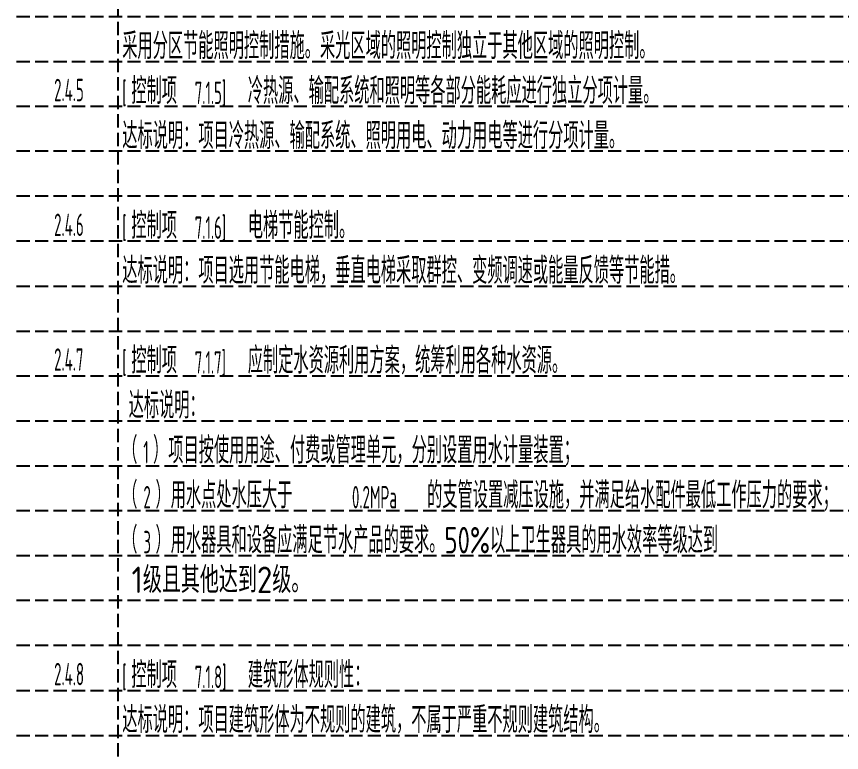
# Model space of a CAD drawing. Extents: x 1109697 to 1467097, y -139975 to 53891.
# Drawn here: x 1253438 to 1269059, y -124552 to -110628 of the extents above; entities that cross this region are included whole.
import ezdxf

# ---------------------------------------------------------------- set-up
doc = ezdxf.new("R2010")
doc.units = 0
doc.header["$LTSCALE"] = 1000
doc.header["$MEASUREMENT"] = 0
doc.linetypes.add('DASH', pattern=[0.35, 0.25, -0.1])
doc.layers.add('0稿纸', color=2, linetype='DASH', plot=False)
doc.layers.add('PUB_TEXT', color=7, linetype='Continuous')
doc.styles.get("Standard").update_dxf_attribs({"font": 'gbenor.shx', "bigfont": 'gbcbig.shx'})

msp = doc.modelspace()

# ---------------------------------------------------------------- linework, layer by layer
at = {"layer": '0稿纸'}
for p, q in [((1255354, -83428, 0), (1255354, -137828, 0)), ((1253438, -110628, 0), (1270838, -110628, 0)), ((1253438, -111478, 0), (1270838, -111478, 0)), ((1270838, -112328, 0), (1253438, -112328, 0)), ((1270838, -113178, 0), (1253438, -113178, 0)), ((1270838, -114028, 0), (1253438, -114028, 0)), ((1270838, -114878, 0), (1253438, -114878, 0)), ((1253438, -115728, 0), (1270838, -115728, 0)), ((1253438, -116578, 0), (1270838, -116578, 0)), ((1253438, -117428, 0), (1270838, -117428, 0)), ((1253438, -118278, 0), (1270838, -118278, 0)), ((1253438, -119128, 0), (1270838, -119128, 0)), ((1270838, -119978, 0), (1253438, -119978, 0)), ((1270838, -120828, 0), (1253438, -120828, 0)), ((1270838, -121678, 0), (1253438, -121678, 0)), ((1270838, -122528, 0), (1253438, -122528, 0)), ((1253438, -123378, 0), (1270838, -123378, 0)), ((1253438, -124228, 0), (1270838, -124228, 0))]:
    msp.add_line(p, q, dxfattribs=at)

# ---------------------------------------------------------------- texts
at = {"color": 18, "true_color": 0x000000, "insert": (1255617, -121035), "char_height": 500, "width": 3808.82, "attachment_point": 1}
msp.add_mtext('1级且其他达到2级。', dxfattribs=at)
at = {"layer": 'PUB_TEXT'}
for s, height, width, p in [('采用分区节能照明控制措施。采光区域的照明控制独立于其他区域的照明控制。', 500, 0.8, (1255440, -111434, 0)), ('2.4.5', 425, 0.564706, (1254149, -112231, 0)), ('[', 425, 0.564706, (1255440, -112284, 0)), ('控制项', 500, 0.8, (1255612, -112284, 0)), ('7.1.5]', 425, 0.564706, (1256812, -112284, 0)), ('冷热源、输配系统和照明等各部分能耗应进行独立分项计量。', 500, 0.8, (1257817, -112284, 0)), ('达标说明：项目冷热源、输配系统、照明用电、动力用电等进行分项计量。', 500, 0.8, (1255440, -113134, 0)), ('控制项', 500, 0.8, (1255612, -114834, 0)), ('电梯节能控制。', 500, 0.8, (1257817, -114834, 0)), ('2.4.6', 425, 0.564706, (1254149, -114781, 0)), ('[', 425, 0.564706, (1255440, -114834, 0)), ('7.1.6]', 425, 0.564706, (1256812, -114834, 0)), ('达标说明：项目选用节能电梯，垂直电梯采取群控、变频调速或能量反馈等节能措。', 500, 0.8, (1255440, -115684, 0)), ('控制项', 500, 0.8, (1255612, -117384, 0)), ('应制定水资源利用方案，统筹利用各种水资源。', 500, 0.8, (1257817, -117384, 0)), ('2.4.7', 425, 0.564706, (1254149, -117331, 0)), ('[', 425, 0.564706, (1255440, -117384, 0)), ('7.1.7]', 425, 0.564706, (1256812, -117384, 0)), ('达标说明：', 500, 0.8, (1255561, -118234, 0)), ('（', 500, 0.8, (1255440, -119084, 0)), ('）项目按使用用途、付费或管理单元，分别设置用水计量装置；', 500, 0.8, (1256023, -119084, 0)), ('1', 425, 0.564706, (1255840, -119084, 0)), ('（', 500, 0.8, (1255440, -119934, 0)), ('）用水点处水压大于', 500, 0.8, (1256069, -119934, 0)), ('的支管设置减压设施，并满足给水配件最低工作压力的要求；', 500, 0.8, (1261213, -119934, 0)), ('2', 425, 0.564706, (1255840, -119934, 0)), ('0.2MPa', 425, 0.564706, (1259790, -119934, 0)), ('（', 500, 0.8, (1255440, -120784, 0)), ('）用水器具和设备应满足节水产品的要求。50%%%以上卫生器具的用水效率等级达到', 500, 0.8, (1256069, -120784, 0)), ('3', 425, 0.564706, (1255840, -120784, 0)), ('控制项', 500, 0.8, (1255612, -123334, 0)), ('建筑形体规则性：', 500, 0.8, (1257817, -123334, 0)), ('2.4.8', 425, 0.564706, (1254149, -123281, 0)), ('[', 425, 0.564706, (1255440, -123334, 0)), ('7.1.8]', 425, 0.564706, (1256812, -123334, 0)), ('达标说明：项目建筑形体为不规则的建筑，不属于严重不规则建筑结构。', 500, 0.8, (1255440, -124184, 0))]:
    msp.add_text(s, height=height, dxfattribs=dict(at, width=width)).set_placement(p)

doc.saveas('drawing.dxf')
